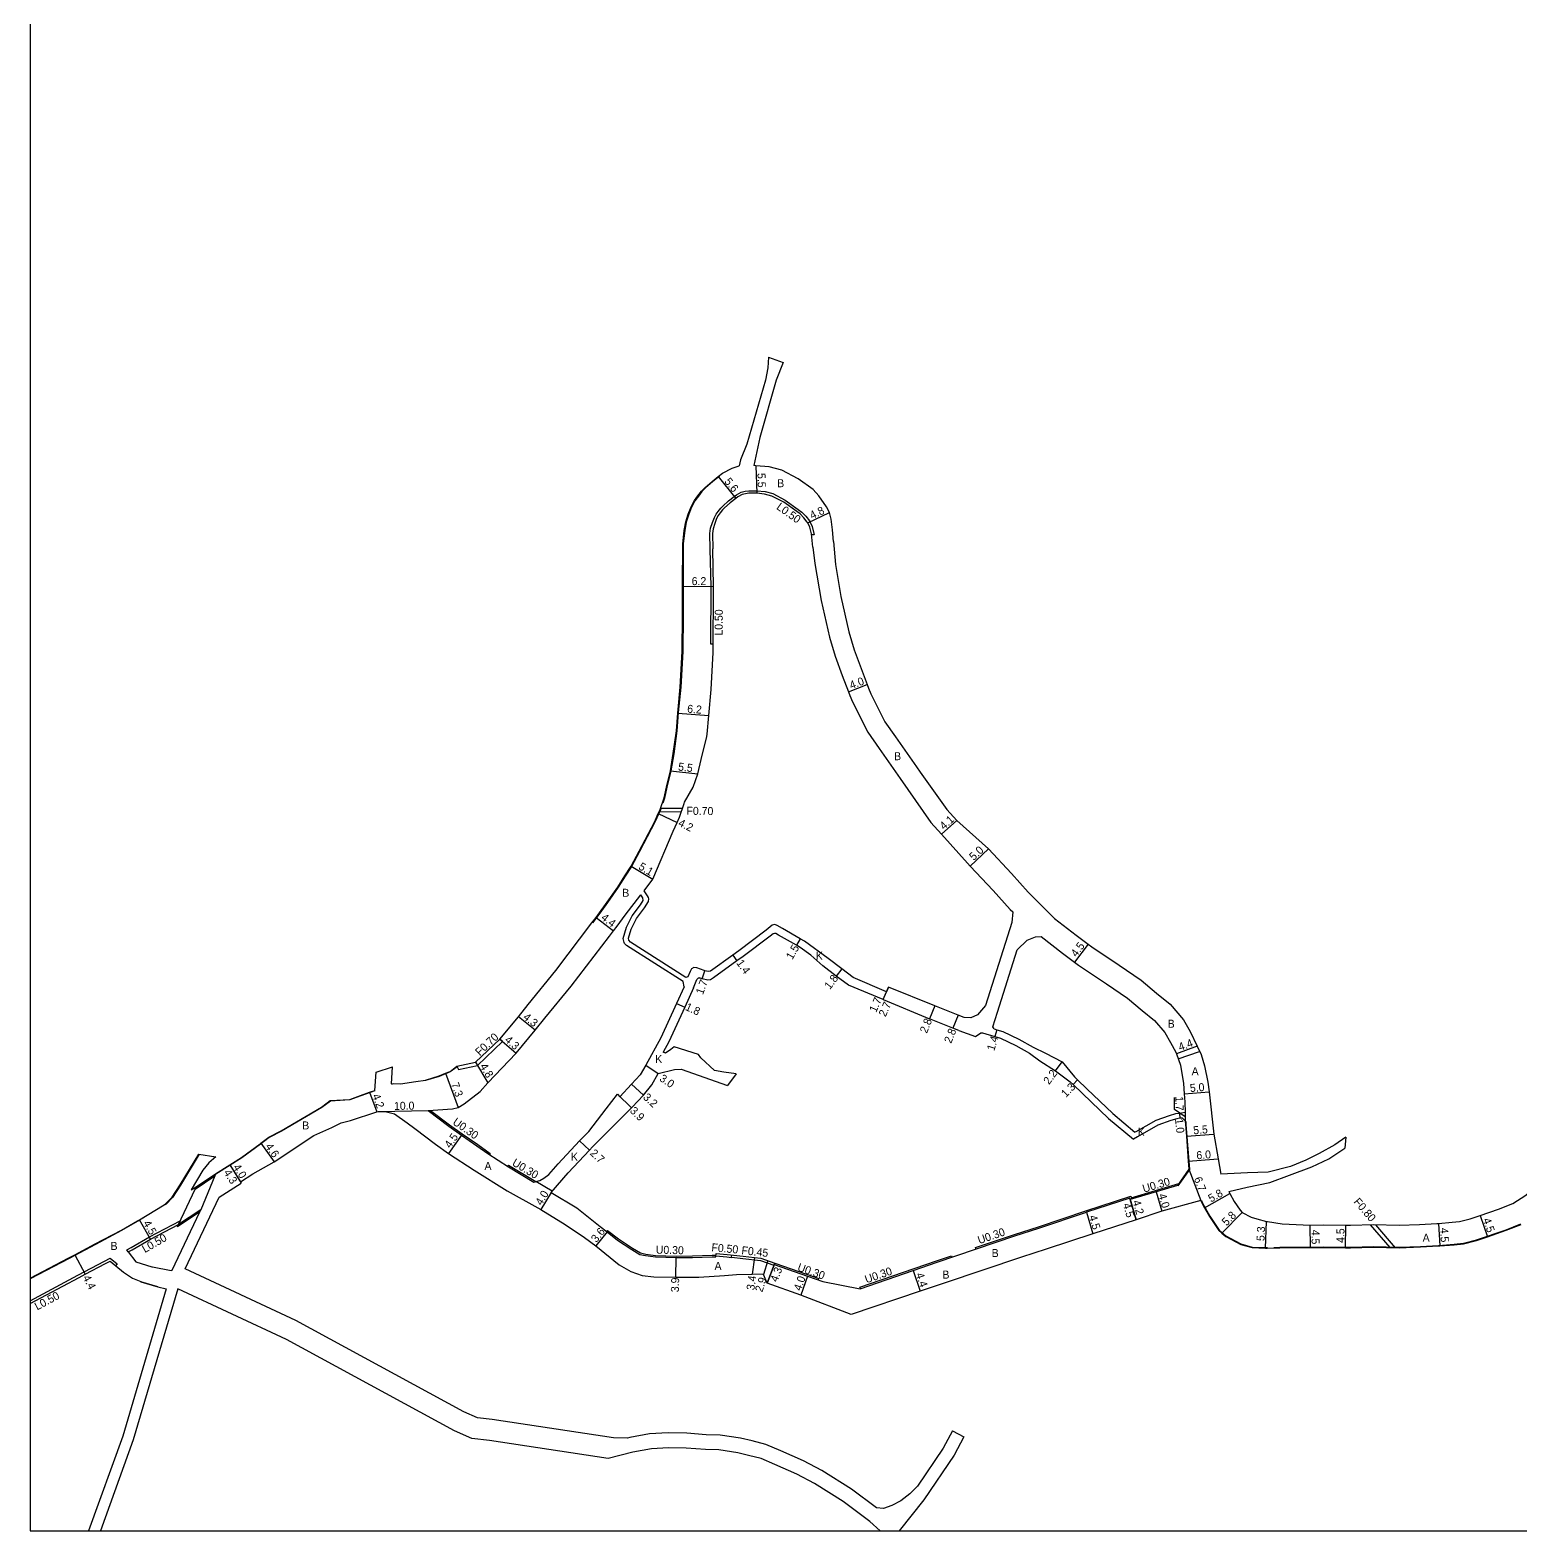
# Model space of a CAD drawing. Header units: metres. Extents: x -12000 to -9600, y -99000 to -96000.
# Drawn here: x -12000 to -11702.1, y -99000 to -98700 of the extents above; entities that cross this region are included whole.
import ezdxf

# ---------------------------------------------------------------- set-up
doc = ezdxf.new("R2010")
doc.units = ezdxf.units.M
doc.header["$LTSCALE"] = 2.5
for name, color, linetype in [('側溝・桝', 7, 'Continuous'), ('図郭', 7, 'Continuous'), ('幅員', 7, 'Continuous'), ('歩道・分離帯・安全施設', 7, 'Continuous'), ('舗装', 7, 'Continuous'), ('道路', 7, 'Continuous')]:
    doc.layers.add(name, color=color, linetype=linetype)
doc.styles.get("Standard").update_dxf_attribs({"font": ''})
doc.styles.get('Standard').set_extended_font_data('@MS PGothic')

msp = doc.modelspace()

# ---------------------------------------------------------------- linework, layer by layer
at = {"layer": '側溝・桝', "flags": 128}
for points in [[(-11863.46, -98822.72), (-11863.96, -98822.72), (-11863.91, -98811.21), (-11864.09, -98803.73), (-11864.13, -98800.6), (-11864.03, -98799.59), (-11863.66, -98798.46), (-11863.26, -98797.41), (-11862.92, -98796.77), (-11862.49, -98796.21), (-11861.99, -98795.57), (-11861.58, -98795.15), (-11860.4, -98794.12), (-11859.3, -98793.22), (-11858.86, -98792.87), (-11857.89, -98792.39), (-11857.11, -98792.19), (-11856.4, -98792.1), (-11854.77, -98792.1), (-11853.13, -98792.25), (-11851.58, -98792.67), (-11849.11, -98793.97), (-11846.48, -98795.85), (-11845.8, -98796.36), (-11845, -98797.2), (-11844.27, -98798.08), (-11843.73, -98799.21), (-11843.35, -98800.6), (-11843.32, -98800.87), (-11843.82, -98800.93)], [(-11874.01, -98855.5), (-11869.59, -98855.55)], [(-11874.29, -98856.2), (-11869.82, -98856.25)], [(-11914.71, -98907.13), (-11914.41, -98907.78), (-11910.62, -98906.94), (-11905.58, -98902.16), (-11905.57, -98902.15), (-11906.1, -98901.69)], [(-11919.98, -98915.95), (-11916.16, -98918.82), (-11913.62, -98920.61), (-11910.52, -98922.78), (-11908.05, -98924.52), (-11908.2, -98924.76)], [(-11904.58, -98927.11), (-11904.42, -98926.87), (-11898.94, -98930.15)], [(-11810.96, -98943.64), (-11811.06, -98943.35), (-11803.28, -98940.72), (-11798.52, -98939.22), (-11789.04, -98936), (-11780.05, -98933.1), (-11779.96, -98933.39), (-11775.09, -98931.95), (-11770.46, -98930.58)], [(-11980.39, -98944.22), (-11980.63, -98943.78), (-11979.81, -98943.35), (-11976.14, -98941.24), (-11969.98, -98938.03), (-11970.32, -98938.77)], [(-11884.78, -98940.15), (-11884.6, -98939.92), (-11882.42, -98941.63), (-11879.62, -98943.47), (-11878.04, -98944.43), (-11876.95, -98944.67), (-11875.02, -98944.93), (-11870.88, -98945.04), (-11867.65, -98945.03), (-11863.72, -98944.9), (-11862.93, -98944.88)], [(-11728.21, -98943.35), (-11732.12, -98938.78)], [(-11727.14, -98943.38), (-11731.07, -98938.78)], [(-12000, -98953.97), (-11990.43, -98948.88), (-11985.13, -98946.08), (-11983.96, -98945.46), (-11982.59, -98946.6), (-11982.91, -98946.98)], [(-11862.95, -98945.01), (-11860.77, -98945.21), (-11859.81, -98945.32), (-11859.75, -98944.82)], [(-11859.8, -98945.27), (-11857.54, -98945.53), (-11854.06, -98945.91), (-11851.36, -98946.86), (-11851.31, -98946.72)], [(-11834.08, -98951.56), (-11834.17, -98951.27), (-11818.84, -98946), (-11815.85, -98944.98), (-11815.75, -98945.27)], [(-11851.19, -98946.44), (-11843.32, -98949.21)], [(-11843.32, -98949.21), (-11842.36, -98949.55)], [(-11842.47, -98949.83), (-11842.36, -98949.55)]]:
    msp.add_lwpolyline(points, dxfattribs=at)
at = {"layer": '図郭'}
msp.add_lwpolyline([(-12000, -99000), (-11200, -99000), (-11200, -98400), (-12000, -98400)], close=True, dxfattribs=at)
at = {"layer": '幅員', "flags": 128}
for points in [[(-11862.51, -98789.26), (-11858.98, -98793.61)], [(-11844.61, -98798.53), (-11840.28, -98796.46)], [(-11869.61, -98811.19), (-11863.41, -98811.21)], [(-11836.45, -98832.26), (-11832.71, -98830.84)], [(-11870.57, -98836.54), (-11864.39, -98837.02)], [(-11874.46, -98856.57), (-11870.68, -98858.4)], [(-11817.88, -98860.74), (-11814.84, -98858)], [(-11812.13, -98867.1), (-11808.48, -98863.69)], [(-11886.88, -98877.35), (-11883.39, -98880.02)], [(-11846.11, -98881.64), (-11846.86, -98882.94)], [(-11788.58, -98882.72), (-11791.29, -98886.31)], [(-11859.6, -98884.94), (-11858.78, -98886.07)], [(-11837.8, -98887.65), (-11838.89, -98889.08)], [(-11870.82, -98894.57), (-11869.18, -98895.31)], [(-11899.07, -98899.9), (-11902.42, -98897.21)], [(-11819.22, -98895.03), (-11820.27, -98897.63)], [(-11814.54, -98896.91), (-11815.58, -98899.51)], [(-11906.1, -98901.69), (-11902.87, -98904.53)], [(-11766.8, -98903.12), (-11770.93, -98904.63)], [(-11910.96, -98906.3), (-11908.5, -98910.42)], [(-11876.97, -98906.88), (-11874.48, -98908.56)], [(-11795.1, -98908.03), (-11793.79, -98906.25)], [(-11916.96, -98908.52), (-11914.46, -98915.38)], [(-11791.58, -98910.76), (-11790.67, -98909.83)], [(-11932.18, -98912.31), (-11930.68, -98916.24)], [(-11882.62, -98912.71), (-11879.82, -98915.43)], [(-11879.79, -98910.7), (-11877.45, -98912.88)], [(-11769.36, -98912.63), (-11764.37, -98912.24)], [(-11770.33, -98916.53), (-11770.22, -98917.52)], [(-11913.79, -98920.86), (-11916.37, -98924.54)], [(-11768.95, -98921.09), (-11763.47, -98920.66)], [(-11953.85, -98922.48), (-11951.22, -98926.25)], [(-11888.22, -98923.89), (-11890.19, -98922.05)], [(-11960.09, -98926.83), (-11957.78, -98930.46)], [(-11768.56, -98926.1), (-11762.58, -98925.64)], [(-11895.87, -98932.34), (-11897.93, -98935.77)], [(-11780.25, -98933.47), (-11778.98, -98937.79)], [(-11765.3, -98935.39), (-11760.26, -98932.54)], [(-11788.93, -98936.28), (-11787.66, -98940.6)], [(-11761.88, -98940.45), (-11757.77, -98936.36)], [(-11710.27, -98936.93), (-11708.8, -98941.18)], [(-11753.13, -98943.45), (-11752.93, -98938.16)], [(-11744.17, -98943.35), (-11744.19, -98938.85)], [(-11737.13, -98943.38), (-11737.09, -98938.88)], [(-11718.57, -98938.51), (-11718.29, -98943)], [(-11884.68, -98940.23), (-11886.96, -98943.02)], [(-11991.05, -98944.8), (-11988.99, -98948.69)], [(-11870.98, -98949.24), (-11870.89, -98945.34)], [(-11823.56, -98947.94), (-11822.13, -98952.1)], [(-11844.63, -98949.07), (-11845.96, -98952.85)]]:
    msp.add_lwpolyline(points, dxfattribs=at)
at = {"layer": '幅員'}
for points in [[(-11854.94, -98787.11), (-11854.79, -98792.6)], [(-11872.05, -98848.07), (-11866.59, -98848.7)], [(-11879.9, -98867.13), (-11875.52, -98869.73)], [(-11865.71, -98889.64), (-11865.13, -98888.04)], [(-11829.56, -98893.8), (-11828.47, -98891.33)], [(-11829.56, -98893.8), (-11828.88, -98892.25)], [(-11806.81, -98899.82), (-11807.23, -98901.15)], [(-11930.43, -98916.16), (-11920.44, -98915.98)], [(-11769.17, -98917.2), (-11771.29, -98915.77), (-11771.34, -98913.37)], [(-11769.19, -98916.35), (-11769.15, -98918.05)], [(-11960.09, -98926.83), (-11957.94, -98930.21)], [(-11768.43, -98927.71), (-11766.05, -98933.97)], [(-11778.98, -98937.79), (-11780.16, -98933.76)], [(-11775, -98932.24), (-11773.87, -98936.07)], [(-11975.9, -98941.68), (-11978.14, -98937.78)], [(-11855.24, -98945.33), (-11855.71, -98948.7)], [(-11852.56, -98945.96), (-11853.47, -98948.72)], [(-11851.19, -98946.44), (-11852.73, -98950.46)]]:
    msp.add_lwpolyline(points, dxfattribs=at)
at = {"layer": '歩道・分離帯・安全施設', "flags": 128}
for points in [[(-11862.2, -98789.14), (-11863.63, -98790.3), (-11865, -98791.51), (-11865.75, -98792.26), (-11866.45, -98793.15), (-11867.15, -98794.07), (-11867.82, -98795.35), (-11868.37, -98796.79), (-11868.88, -98798.35), (-11869.19, -98800.06), (-11869.49, -98802.67), (-11869.52, -98817.01), (-11869.57, -98824.22), (-11869.97, -98831.36), (-11870.46, -98836.4), (-11870.75, -98840.1), (-11871.36, -98844.64), (-11871.95, -98848.09), (-11872.73, -98851.35), (-11873.22, -98853.51), (-11873.57, -98854.53)], [(-11873.9, -98855.5), (-11874.02, -98855.83), (-11875.16, -98858.34), (-11878.19, -98864.16), (-11879.82, -98867.18), (-11881.07, -98869.11), (-11882.46, -98871.35), (-11884.58, -98874.41), (-11886.12, -98876.52), (-11887.61, -98878.47)], [(-11914.67, -98907.22), (-11916.02, -98908.25), (-11918.22, -98909.13), (-11920.97, -98909.98), (-11922.93, -98910.24), (-11925.94, -98910.71), (-11927.45, -98910.64), (-11927.76, -98910.76)], [(-11931.1, -98912.04), (-11933.92, -98913.02), (-11936.1, -98913.83), (-11939.98, -98914.06), (-11941.67, -98915.35), (-11949.78, -98920.08), (-11952.2, -98921.35), (-11953.98, -98922.71), (-11957.68, -98925.42), (-11962.86, -98928.71)], [(-11769.05, -98918.14), (-11769.03, -98918.73), (-11768.33, -98927.74)], [(-11768.33, -98927.74), (-11770.66, -98931.04)], [(-11765.95, -98933.93), (-11765.78, -98934.35), (-11764.23, -98937.09), (-11762.39, -98939.89), (-11761.03, -98941.04), (-11758.03, -98942.62), (-11755.78, -98943.25), (-11752.78, -98943.36), (-11752.7, -98943.36)], [(-11751.44, -98943.32), (-11750.28, -98943.29), (-11741.58, -98943.24), (-11736.12, -98943.29), (-11731.58, -98943.17), (-11726.42, -98943.29), (-11722.14, -98943.14), (-11718.57, -98942.92), (-11715.46, -98942.68), (-11713.59, -98942.49), (-11710.99, -98941.84), (-11705.07, -98939.79), (-11702.1, -98938.63)]]:
    msp.add_lwpolyline(points, dxfattribs=at)
at = {"layer": '歩道・分離帯・安全施設'}
msp.add_lwpolyline([(-11966.21, -98924.71), (-11969.92, -98930.85), (-11971.53, -98933.32), (-11972.83, -98934.65), (-11973.17, -98934.9), (-11978.45, -98938.06), (-11981.7, -98939.94), (-11986.91, -98942.73), (-11992.2, -98945.52), (-12000, -98949.61)], dxfattribs=at)
at = {"layer": '舗装'}
for points in [[(-11770.56, -98905.66), (-11766.3, -98904.18)], [(-11769.19, -98916.35), (-11769.15, -98918.05)], [(-11895.69, -98932.1), (-11898.94, -98930.15)], [(-11852.73, -98950.46), (-11851.19, -98946.44)]]:
    msp.add_lwpolyline(points, dxfattribs=at)
at = {"layer": '道路', "flags": 128}
for points in [[(-11852.44, -98765.38), (-11852.55, -98767.55), (-11853.06, -98769.99), (-11856.76, -98782.77), (-11858.04, -98785.92), (-11858.32, -98787.13)], [(-11849.51, -98766.48), (-11850.9, -98769.99), (-11854.19, -98781.47), (-11855.38, -98787.07)], [(-11927.78, -98910.66), (-11927.47, -98910.53), (-11925.94, -98910.61), (-11922.94, -98910.15), (-11920.99, -98909.88), (-11918.26, -98909.04), (-11916.96, -98908.52), (-11916.07, -98908.16), (-11914.71, -98907.13), (-11910.96, -98906.3), (-11906.1, -98901.69), (-11902.42, -98897.21), (-11900.46, -98894.77), (-11894.91, -98887.95), (-11887.72, -98878.45), (-11886.88, -98877.35), (-11886.21, -98876.46), (-11884.66, -98874.35), (-11882.55, -98871.29), (-11881.15, -98869.06), (-11879.9, -98867.13), (-11878.27, -98864.12), (-11875.25, -98858.3), (-11874.46, -98856.57), (-11874.11, -98855.8), (-11873.32, -98853.48), (-11872.82, -98851.32), (-11872.05, -98848.07), (-11871.46, -98844.63), (-11870.85, -98840.08), (-11870.57, -98836.54), (-11870.07, -98831.35), (-11869.67, -98824.22), (-11869.62, -98817.01), (-11869.61, -98811.19), (-11869.59, -98802.67), (-11869.29, -98800.05), (-11868.98, -98798.32), (-11868.47, -98796.75), (-11867.91, -98795.31), (-11867.24, -98794.02), (-11866.53, -98793.09), (-11865.83, -98792.19), (-11865.07, -98791.43), (-11863.69, -98790.22), (-11862.51, -98789.26), (-11861.63, -98788.55), (-11859.72, -98787.6), (-11858.32, -98787.13)], [(-11839.45, -98802.26), (-11839.66, -98799.91), (-11839.94, -98797.77), (-11840.28, -98796.46), (-11840.84, -98795.31), (-11842.35, -98793.09), (-11843.54, -98791.81), (-11846.48, -98789.7), (-11849.75, -98787.98), (-11852.3, -98787.3), (-11854.94, -98787.11), (-11855.38, -98787.07)], [(-11843.55, -98803.33), (-11843.84, -98800.69), (-11844.2, -98799.38), (-11844.61, -98798.53), (-11844.7, -98798.35), (-11845.37, -98797.53), (-11846.13, -98796.73), (-11846.77, -98796.25), (-11849.37, -98794.4), (-11851.77, -98793.14), (-11853.22, -98792.75), (-11854.79, -98792.6), (-11856.37, -98792.6), (-11857.02, -98792.68), (-11857.71, -98792.86), (-11858.59, -98793.29), (-11858.98, -98793.61), (-11860.08, -98794.5), (-11861.23, -98795.52), (-11861.62, -98795.9), (-11862.09, -98796.51), (-11862.5, -98797.04), (-11862.8, -98797.62), (-11863.19, -98798.62), (-11863.53, -98799.7), (-11863.63, -98800.62), (-11863.59, -98803.72)], [(-11864.74, -98841.18), (-11864.68, -98840.75), (-11864.39, -98837.02), (-11863.89, -98831.83), (-11863.47, -98824.41), (-11863.41, -98811.21), (-11863.59, -98803.72)], [(-11843.55, -98803.33), (-11843.2, -98806.64), (-11841.94, -98814.03), (-11840.23, -98821.34), (-11839.09, -98825.13), (-11837.69, -98829), (-11836.45, -98832.26), (-11836.16, -98833.02), (-11835.64, -98834.31), (-11832.61, -98840.35), (-11830.32, -98843.59), (-11826.12, -98849.57), (-11820.02, -98858.37), (-11817.88, -98860.74), (-11812.68, -98866.52), (-11812.13, -98867.1), (-11807.57, -98871.98), (-11804.16, -98875.76), (-11803.65, -98876.27)], [(-11839.45, -98802.26), (-11839.03, -98806.86), (-11838.02, -98813.24), (-11836.36, -98820.31), (-11835.29, -98823.87), (-11833.94, -98827.61), (-11832.71, -98830.84), (-11832.43, -98831.56), (-11831.99, -98832.67), (-11829.17, -98838.29), (-11827.05, -98841.28), (-11822.84, -98847.28), (-11822.11, -98848.33)], [(-11822.11, -98848.33), (-11816.8, -98855.82), (-11814.84, -98858), (-11808.48, -98863.69), (-11803.89, -98868.6), (-11800.54, -98872.31), (-11795.27, -98877.55), (-11790.94, -98880.94), (-11788.58, -98882.72), (-11787.86, -98883.26), (-11782.36, -98886.91), (-11777.99, -98889.92), (-11774.91, -98892.48), (-11772.16, -98894.72), (-11769.53, -98897.81), (-11768.21, -98900.17), (-11766.8, -98903.12), (-11766.01, -98904.79), (-11765.29, -98907.02), (-11764.68, -98910.29), (-11764.37, -98912.24)], [(-11803.65, -98876.27), (-11803.79, -98878.37), (-11809.08, -98894.99), (-11810.66, -98896.85), (-11812.04, -98897.45), (-11813.34, -98897.39)], [(-11813.34, -98897.39), (-11814.54, -98896.91), (-11819.22, -98895.03), (-11828.47, -98891.33), (-11828.88, -98892.25), (-11835.53, -98889.38), (-11837.8, -98887.65), (-11840.54, -98885.57), (-11845.28, -98882.12), (-11846.11, -98881.64), (-11849.65, -98879.61), (-11850.7, -98878.96), (-11851.17, -98878.81), (-11851.73, -98878.91), (-11852.92, -98879.89), (-11858.34, -98884.03), (-11859.6, -98884.94), (-11864, -98888.1), (-11864.49, -98888.2), (-11865.13, -98888.04), (-11865.28, -98887.99), (-11866.79, -98887.44), (-11867.33, -98887.4), (-11867.84, -98887.62), (-11868.07, -98888.16), (-11868.58, -98889.26)], [(-11807.35, -98899.65), (-11807.59, -98899.21), (-11806.69, -98896.31), (-11802.73, -98883.86), (-11800.73, -98881.9), (-11799.07, -98881.25), (-11797.94, -98881.17)], [(-11797.94, -98881.17), (-11793.69, -98884.51), (-11791.29, -98886.31), (-11790.47, -98886.94), (-11784.88, -98890.64), (-11780.71, -98893.51), (-11777.77, -98895.95), (-11775.33, -98897.94), (-11773.24, -98900.39), (-11772.13, -98902.37), (-11771.05, -98904.3), (-11770.93, -98904.63), (-11770.11, -98906.89), (-11769.52, -98910.53), (-11769.36, -98912.63), (-11769.24, -98914.21), (-11769.19, -98916.35)], [(-11829.56, -98893.8), (-11836.44, -98890.94), (-11838.89, -98889.08), (-11841.61, -98887.01), (-11843.96, -98884.93)], [(-11869.31, -98891.24), (-11870.82, -98894.57), (-11873.94, -98901.44), (-11876.97, -98906.88), (-11878.07, -98908.86), (-11879.79, -98910.7), (-11882.12, -98913.2)], [(-11867.43, -98891.45), (-11869.18, -98895.31), (-11872.33, -98902.25), (-11873.47, -98904.3)], [(-11867.43, -98891.45), (-11866.76, -98889.78), (-11866.58, -98889.57), (-11866.41, -98889.47), (-11866.2, -98889.46)], [(-11829.56, -98893.8), (-11820.27, -98897.63)], [(-11814.38, -98899.99), (-11815.58, -98899.51), (-11820.27, -98897.63)], [(-11814.38, -98899.99), (-11811.08, -98901.14), (-11810, -98900.46), (-11809.68, -98900.41), (-11807.23, -98901.15), (-11806.11, -98901.51), (-11803.05, -98902.95), (-11800.32, -98904.49), (-11798.23, -98906.04), (-11795.1, -98908.03), (-11792.14, -98910.22), (-11791.58, -98910.76), (-11789.73, -98912.58), (-11784.52, -98917.55), (-11779.52, -98921.71)], [(-11807.35, -98899.65), (-11806.81, -98899.82), (-11805.6, -98900.2), (-11802.41, -98901.7), (-11799.55, -98903.31), (-11797.09, -98904.51), (-11793.79, -98906.25), (-11791.29, -98909.23)], [(-11858.91, -98908.64), (-11861.38, -98908.32), (-11863.22, -98907.98), (-11865.94, -98905.43), (-11866.42, -98904.77), (-11871.3, -98903.21), (-11871.98, -98903.76), (-11873.04, -98904.52), (-11873.47, -98904.3)], [(-11931.08, -98911.93), (-11930.82, -98908.32)], [(-11931.08, -98911.93), (-11930.82, -98908.32)], [(-11927.78, -98910.66), (-11927.54, -98907.23)], [(-11927.78, -98910.66), (-11927.54, -98907.23)], [(-11877.45, -98912.88), (-11875.75, -98910.85), (-11874.48, -98908.56)], [(-11874.48, -98908.56), (-11871.24, -98907.77), (-11869.88, -98907.69), (-11860.64, -98910.99)], [(-11791.29, -98909.23), (-11790.67, -98909.83), (-11788.82, -98911.64), (-11783.66, -98916.58), (-11779.22, -98920.26)], [(-11967.79, -98931.84), (-11966.83, -98931.23), (-11967.03, -98931.66), (-11963.09, -98929.04), (-11962.92, -98928.63), (-11960.09, -98926.83), (-11957.74, -98925.34), (-11954.04, -98922.63), (-11953.85, -98922.48), (-11952.26, -98921.26), (-11949.83, -98920), (-11941.73, -98915.26), (-11940.02, -98913.96), (-11936.12, -98913.73), (-11933.96, -98912.93), (-11932.18, -98912.31), (-11931.08, -98911.93)], [(-11895.89, -98932.33), (-11892.45, -98928.42), (-11888.22, -98923.89), (-11887.58, -98923.22), (-11884.2, -98919.79), (-11881.25, -98916.89), (-11879.69, -98915.29), (-11877.45, -98912.88)], [(-11888.35, -98920.15), (-11884.89, -98915.65), (-11882.62, -98912.71), (-11882.12, -98913.2)], [(-11764.37, -98912.24), (-11763.47, -98920.66)], [(-11920.44, -98915.98), (-11915.59, -98915.65), (-11914.46, -98915.38)], [(-11920.44, -98915.98), (-11916.34, -98919.07), (-11913.79, -98920.86), (-11910.7, -98923.03), (-11908.51, -98924.56), (-11904.37, -98927.25), (-11899.32, -98930.27)], [(-11951.22, -98926.25), (-11943.26, -98920.95), (-11939.67, -98919.33), (-11937.82, -98918.43), (-11935.98, -98917.96), (-11930.68, -98916.24), (-11930.43, -98916.16)], [(-11930.43, -98916.16), (-11928.8, -98916.23), (-11927.14, -98916.6), (-11924.65, -98918.44), (-11923.14, -98919.58)], [(-11769.72, -98917.48), (-11769.88, -98917.48), (-11770.22, -98917.52), (-11770.88, -98917.6), (-11772.07, -98917.97), (-11774.63, -98918.87), (-11778.68, -98921.2), (-11779.52, -98921.71)], [(-11769.19, -98916.35), (-11769.93, -98916.48), (-11770.33, -98916.53), (-11771.09, -98916.61), (-11772.39, -98917.02), (-11775.05, -98917.96), (-11779.04, -98920.24), (-11779.22, -98920.26)], [(-11769.72, -98917.48), (-11769.15, -98918.05)], [(-11769.15, -98918.05), (-11769.13, -98918.73), (-11768.95, -98921.09), (-11768.56, -98926.1), (-11768.43, -98927.71)], [(-11923.14, -98919.58), (-11918.99, -98922.71), (-11916.37, -98924.54)], [(-11896.31, -98928.76), (-11894.46, -98926.61), (-11890.19, -98922.05), (-11889.53, -98921.34), (-11888.35, -98920.15)], [(-11763.47, -98920.66), (-11762.58, -98925.64), (-11762.06, -98928.69)], [(-11737.07, -98921.29), (-11739.26, -98922.8), (-11742.38, -98924.53), (-11745.04, -98925.86), (-11748.15, -98927.14), (-11752.63, -98928.27), (-11756.74, -98928.43), (-11762.06, -98928.69)], [(-11972.89, -98934.57), (-11971.6, -98933.25), (-11970, -98930.8), (-11966.3, -98924.66)], [(-11916.37, -98924.54), (-11911.23, -98927.91), (-11904.69, -98932), (-11898.52, -98935.42), (-11897.93, -98935.77), (-11893.05, -98938.72), (-11889.18, -98941.32), (-11886.96, -98943.02), (-11882.26, -98946.82), (-11879.94, -98948.12), (-11877.7, -98948.91), (-11875.33, -98949.23), (-11870.98, -98949.24), (-11869.93, -98949.24)], [(-11760.49, -98932.12), (-11756.81, -98931.31), (-11752.24, -98930.33), (-11748.34, -98928.87), (-11743.86, -98927.19), (-11740.47, -98925.62), (-11737.27, -98923.5)], [(-11962.85, -98925.21), (-11964.3, -98926.41), (-11965.45, -98927.89), (-11967.79, -98931.84)], [(-11962.2, -98933.27), (-11957.78, -98930.46), (-11957.94, -98930.21), (-11955.48, -98928.64), (-11951.22, -98926.25)], [(-11768.43, -98927.71), (-11770.74, -98930.98)], [(-11899.32, -98930.27), (-11898.16, -98929.92), (-11897.34, -98929.47), (-11896.31, -98928.76)], [(-11770.74, -98930.98), (-11775, -98932.24), (-11780.16, -98933.76), (-11780.25, -98933.47), (-11788.93, -98936.28)], [(-11703.69, -98934.53), (-11701.14, -98932.91), (-11698.41, -98930.49)], [(-11815.68, -98979.97), (-11817.57, -98983.48), (-11822.69, -98991.02), (-11824.23, -98992.59), (-11826, -98993.98), (-11827.77, -98994.89), (-11829.43, -98995.49), (-11830.86, -98995.37), (-11835.85, -98991.64), (-11841.76, -98987.9), (-11845.46, -98985.95), (-11849.99, -98983.99), (-11852.94, -98982.71), (-11855.72, -98981.99), (-11858.01, -98981.44), (-11862.12, -98980.83), (-11864.88, -98980.76), (-11868.76, -98980.45), (-11872.47, -98980.38), (-11876.19, -98980.6), (-11880.17, -98981.31), (-11880.64, -98981.43), (-11883.44, -98981.41), (-11907.66, -98977.72), (-11910.62, -98977.4), (-11913.34, -98976.19), (-11946.88, -98957.96), (-11969.03, -98947.6), (-11962.2, -98933.27)], [(-11895.89, -98932.33), (-11890.76, -98935.42), (-11886.1, -98939.11), (-11884.68, -98940.23), (-11882.59, -98941.87), (-11879.78, -98943.73), (-11878.16, -98944.71), (-11877, -98944.97), (-11875.05, -98945.23), (-11870.89, -98945.34), (-11867.65, -98945.33), (-11863.71, -98945.2), (-11862.97, -98945.18), (-11862.89, -98944.52), (-11860.72, -98944.71), (-11857.49, -98945.08), (-11855.24, -98945.33), (-11853.96, -98945.47), (-11851.19, -98946.44)], [(-11766.05, -98933.97), (-11773.87, -98936.07), (-11778.98, -98937.79), (-11787.66, -98940.6)], [(-11766.05, -98933.97), (-11765.87, -98934.39), (-11765.3, -98935.39), (-11764.32, -98937.14), (-11762.47, -98939.96), (-11761.88, -98940.45), (-11761.09, -98941.13), (-11758.07, -98942.71), (-11755.8, -98943.35), (-11753.13, -98943.45), (-11752.78, -98943.46), (-11750.27, -98943.39), (-11744.17, -98943.35), (-11741.58, -98943.34), (-11737.13, -98943.38), (-11736.12, -98943.39), (-11731.58, -98943.27), (-11726.42, -98943.39), (-11722.14, -98943.24), (-11718.56, -98943.02), (-11718.29, -98943), (-11715.46, -98942.78), (-11713.57, -98942.59), (-11710.96, -98941.93), (-11708.8, -98941.18), (-11705.04, -98939.88), (-11702.07, -98938.73)], [(-11760.49, -98932.12), (-11760.26, -98932.54), (-11759.36, -98934.12), (-11758.22, -98935.86), (-11757.77, -98936.36), (-11756.02, -98937.27), (-11754.89, -98937.58), (-11752.93, -98938.16)], [(-11992.25, -98945.43), (-11991.05, -98944.8), (-11986.96, -98942.64), (-11981.75, -98939.85), (-11978.5, -98937.98), (-11978.14, -98937.78), (-11973.22, -98934.82), (-11972.89, -98934.57)], [(-11980.39, -98944.22), (-11979.57, -98943.78), (-11975.9, -98941.68), (-11970.32, -98938.77), (-11965.88, -98935.82), (-11966.05, -98936.23)], [(-11980.39, -98944.22), (-11978.88, -98946.18), (-11975.64, -98947.2), (-11975.53, -98947.22), (-11971.81, -98947.92), (-11971.59, -98947.85), (-11966.05, -98936.23)], [(-11851.31, -98946.72), (-11844.63, -98949.07), (-11841.56, -98950.15), (-11834.15, -98951.58), (-11823.56, -98947.94), (-11818.75, -98946.28), (-11803.19, -98941), (-11798.43, -98939.5), (-11788.93, -98936.28)], [(-11744.19, -98938.85), (-11741.57, -98938.84), (-11737.09, -98938.88), (-11736.15, -98938.89), (-11731.58, -98938.77), (-11726.45, -98938.89), (-11722.36, -98938.74), (-11718.87, -98938.53), (-11718.57, -98938.51), (-11715.86, -98938.3), (-11714.35, -98938.14), (-11712.25, -98937.62), (-11710.27, -98936.93), (-11706.59, -98935.65), (-11703.69, -98934.53)], [(-11752.93, -98938.16), (-11752.76, -98938.16), (-11749.78, -98938.6), (-11744.19, -98938.85)], [(-12000, -98949.5), (-11992.25, -98945.43)], [(-12000, -98954.53), (-11990.19, -98949.32), (-11988.99, -98948.69), (-11984.89, -98946.53), (-11984.02, -98946.06)], [(-11984.02, -98946.06), (-11981.34, -98948.29), (-11979.51, -98949.48), (-11977.89, -98950.16), (-11977.87, -98950.17), (-11974.43, -98951.17), (-11972.78, -98951.61), (-11981.45, -98981.08), (-11988.29, -99000)], [(-11869.93, -98949.24), (-11866.35, -98949.28), (-11861.21, -98948.96), (-11858.83, -98948.77), (-11855.71, -98948.7)], [(-11851.31, -98946.72), (-11851.19, -98946.44)], [(-11830.15, -99000), (-11832.19, -98998.1), (-11837.55, -98994.1), (-11843.26, -98990.49), (-11846.76, -98988.64), (-11851.17, -98986.73), (-11853.92, -98985.54), (-11856.45, -98984.89), (-11858.59, -98984.37), (-11862.38, -98983.81), (-11865.03, -98983.74), (-11868.91, -98983.43), (-11872.41, -98983.37), (-11875.84, -98983.57), (-11879.54, -98984.23), (-11884.51, -98985.51), (-11908.2, -98981.9), (-11911.73, -98981.51), (-11915.2, -98979.97), (-11948.77, -98961.72), (-11970.48, -98951.57), (-11979.36, -98981.77), (-11985.95, -99000)]]:
    msp.add_lwpolyline(points, dxfattribs=at)
at = {"layer": '道路'}
for points in [[(-11852.44, -98765.38), (-11849.51, -98766.48)], [(-11865.9, -98845.79), (-11864.74, -98841.18)], [(-11867.5, -98851.3), (-11866.59, -98848.7), (-11865.9, -98845.79)], [(-11871.47, -98860.14), (-11870.68, -98858.4), (-11870.2, -98857.35), (-11869.27, -98854.63), (-11869.2, -98854.33), (-11867.5, -98851.3)], [(-11875.52, -98869.73), (-11871.47, -98860.14)], [(-11877.29, -98872.02), (-11875.52, -98869.73)], [(-11869.31, -98891.24), (-11869.52, -98890.2), (-11880.83, -98882.97), (-11881.21, -98882.61), (-11881.31, -98882.38), (-11881.45, -98881.57), (-11880.84, -98879.33), (-11879.68, -98877.02), (-11878.01, -98874.88), (-11877.46, -98873.98), (-11877.57, -98873.43)], [(-11881.07, -98876.9), (-11877.94, -98872.86)], [(-11868.58, -98889.26), (-11868.98, -98889.36), (-11880.03, -98882.29), (-11880.34, -98881.9), (-11880.39, -98881.49), (-11879.9, -98879.69), (-11878.83, -98877.56), (-11877.19, -98875.45), (-11876.41, -98874.16), (-11876.35, -98873.64), (-11876.45, -98873.38), (-11876.63, -98873.05)], [(-11877.57, -98873.43), (-11877.94, -98872.86)], [(-11876.63, -98873.05), (-11877.29, -98872.02)], [(-11914.46, -98915.38), (-11913.25, -98914.65), (-11910.06, -98912.14), (-11908.5, -98910.42), (-11902.87, -98904.53), (-11899.07, -98899.9), (-11897.11, -98897.47), (-11891.86, -98891.08), (-11884.22, -98881.11), (-11883.39, -98880.02), (-11882.68, -98879.1), (-11881.07, -98876.9)], [(-11843.96, -98884.93), (-11846.09, -98883.38), (-11846.86, -98882.94), (-11850.42, -98880.9), (-11850.96, -98880.56), (-11851.21, -98880.55), (-11851.5, -98880.64), (-11852.12, -98881.09), (-11857.51, -98885.15), (-11858.78, -98886.07), (-11863.43, -98889.42), (-11864.06, -98889.86), (-11864.55, -98889.94), (-11865.71, -98889.64), (-11865.79, -98889.61), (-11866.2, -98889.46)], [(-11930.82, -98908.32), (-11927.54, -98907.23)], [(-11858.91, -98908.64), (-11860.64, -98910.99)], [(-11737.07, -98921.29), (-11737.27, -98923.5)], [(-11966.3, -98924.66), (-11962.85, -98925.21)], [(-11787.66, -98940.6), (-11796.94, -98943.64), (-11801.9, -98945.24), (-11817.35, -98950.45), (-11822.13, -98952.1), (-11835.93, -98956.76)], [(-11975.53, -98947.22), (-11971.81, -98947.92)], [(-11852.73, -98950.46), (-11853.47, -98948.72), (-11855.71, -98948.7)], [(-11974.43, -98951.17), (-11977.87, -98950.17)], [(-11835.93, -98956.76), (-11845.96, -98952.85), (-11852.73, -98950.46)], [(-11813.38, -98981.21), (-11815.33, -98984.83), (-11821.42, -98993.8), (-11826.31, -99000)], [(-11815.68, -98979.97), (-11813.38, -98981.21)]]:
    msp.add_lwpolyline(points, dxfattribs=at)
at = {"layer": '道路', "flags": 128}
for points in [[(-11970.32, -98938.77), (-11967.03, -98931.66), (-11963.09, -98929.04), (-11965.88, -98935.82)], [(-11966.83, -98931.23), (-11962.92, -98928.63), (-11963.09, -98929.04), (-11967.03, -98931.66)], [(-11970.32, -98938.77), (-11965.88, -98935.82), (-11966.05, -98936.23), (-11970.53, -98939.2)]]:
    msp.add_lwpolyline(points, close=True, dxfattribs=at)

# ---------------------------------------------------------------- texts
at = {"layer": '側溝・桝'}
for s, rotation, p in [('L0.50', 324.4697, (-11850.99, -98795.64)), ('L0.50', 89.7552, (-11861.6, -98821.04)), ('F0.70', 359.3058, (-11868.83, -98856.85)), ('F0.70', 43.2953, (-11910.13, -98905.14)), ('U0.30', 324.927, (-11915.69, -98918.6)), ('U0.30', 329.0746, (-11903.81, -98926.83)), ('U0.30', 16.4386, (-11777.43, -98932.4)), ('F0.80', 310.5792, (-11735.63, -98934.28)), ('U0.30', 18.7459, (-11810.32, -98942.67)), ('L0.50', 29.8774, (-11977.05, -98944.47)), ('U0.30', 358.4862, (-11874.97, -98944.56)), ('F0.50', 354.8881, (-11863.89, -98944.08)), ('F0.45', 353.7156, (-11857.9, -98944.66)), ('U0.30', 340.5965, (-11846.79, -98947.93)), ('U0.30', 18.991, (-11832.87, -98950.52)), ('L0.50', 27.9888, (-11998.57, -98955.93))]:
    msp.add_text(s, height=1.6, rotation=rotation, dxfattribs=at).set_placement(p)
at = {"layer": '幅員'}
for s, rotation, p in [('5.6', 309.0501, (-11861.36, -98790.29)), ('5.5', 271.503, (-11854.65, -98788.57)), ('4.8', 25.5108, (-11843.73, -98797.83)), ('6.2', 359.8881, (-11867.79, -98810.95)), ('4.0', 20.8093, (-11835.9, -98831.79)), ('6.2', 355.497, (-11868.73, -98836.43)), ('5.5', 353.3585, (-11870.56, -98847.99)), ('4.2', 334.0582, (-11870.61, -98859.01)), ('4.1', 42.0266, (-11817.38, -98859.95)), ('5.0', 43.0669, (-11811.43, -98866.1)), ('5.1', 329.3212, (-11878.55, -98867.64)), ('4.4', 322.6351, (-11886.03, -98877.68)), ('1.5', 60.1255, (-11847.68, -98885.93)), ('4.5', 52.9483, (-11790.92, -98885.4)), ('1.4', 305.7507, (-11858.94, -98886.49)), ('1.8', 52.7768, (-11840.16, -98891.89)), ('1.7', 70.0991, (-11865.54, -98892.91)), ('1.8', 335.5605, (-11869.21, -98895.81)), ('1.7', 66.1098, (-11830.94, -98896.48)), ('2.7', 66.1098, (-11829.05, -98897.35)), ('4.3', 321.1324, (-11901.6, -98897.55)), ('2.8', 68.1421, (-11820.8, -98900.64)), ('2.8', 68.1421, (-11815.95, -98902.66)), ('4.3', 318.6736, (-11905.29, -98902.06)), ('1.4', 72.5083, (-11807.34, -98904.14)), ('4.4', 20.1024, (-11770.2, -98904.09)), ('4.8', 300.7919, (-11910.18, -98907.11)), ('3.0', 325.8232, (-11874.36, -98909.91)), ('2.2', 53.6747, (-11796.37, -98910.89)), ('4.2', 290.8576, (-11931.66, -98912.97)), ('7.3', 289.9904, (-11915.91, -98910.67)), ('3.2', 317.0108, (-11877.64, -98913.49)), ('1.3', 45.6008, (-11793.02, -98913.47)), ('5.0', 4.382, (-11768.18, -98912.28)), ('10.0', 1.0003, (-11927.26, -98915.85)), ('3.9', 315.762, (-11880.25, -98916.17)), ('1.7', 271.3054, (-11771.15, -98913.12)), ('1.0', 276.4329, (-11771.22, -98917.67)), ('5.5', 4.4678, (-11767.51, -98920.72)), ('4.5', 54.927, (-11916.03, -98923.62)), ('4.6', 304.9061, (-11953.07, -98923.16)), ('2.7', 316.8997, (-11888.23, -98924.67)), ('6.0', 4.4126, (-11766.88, -98925.72)), ('4.0', 302.4515, (-11959.51, -98927.27)), ('4.3', 302.4515, (-11961.37, -98928.36)), ('6.7', 290.8558, (-11767.46, -98929.57)), ('4.0', 58.891, (-11897.79, -98935.06)), ('4.0', 286.4386, (-11774.57, -98932.82)), ('5.8', 29.4814, (-11764.02, -98934.38)), ('4.5', 286.4386, (-11781.66, -98934.71)), ('4.2', 286.4386, (-11779.72, -98934.13)), ('5.8', 44.8561, (-11760.92, -98939.13)), ('4.5', 299.8774, (-11977.45, -98938.47)), ('3.6', 50.8494, (-11886.82, -98942.46)), ('4.5', 286.4386, (-11788.43, -98937.12)), ('5.3', 87.8325, (-11753.33, -98942.07)), ('4.5', 270.3425, (-11743.94, -98939.8)), ('4.5', 89.4858, (-11737.37, -98942.43)), ('4.5', 273.5364, (-11718.26, -98939.44)), ('4.5', 289.1284, (-11709.72, -98937.75)), ('4.3', 69.1131, (-11850.68, -98950.36)), ('4.4', 288.991, (-11823.04, -98948.69)), ('4.4', 297.825, (-11989.51, -98949.35)), ('3.9', 88.6004, (-11870.35, -98952.28)), ('3.4', 82.1019, (-11855.28, -98951.95)), ('2.9', 71.7362, (-11853.69, -98952.38)), ('4.0', 70.5965, (-11845.97, -98952.12))]:
    msp.add_text(s, height=1.6, rotation=rotation, dxfattribs=at).set_placement(p)
at = {"layer": '舗装'}
for s, p in [('B', (-11850.7, -98791.38)), ('B', (-11827.34, -98845.94)), ('B', (-11881.66, -98873.25)), ('K', (-11842.99, -98885.83)), ('B', (-11772.68, -98899.41)), ('K', (-11875.07, -98906.46)), ('A', (-11767.89, -98908.91)), ('B', (-11945.61, -98919.75)), ('K', (-11778.67, -98921.02)), ('K', (-11891.92, -98926)), ('A', (-11909.19, -98927.84)), ('B', (-11983.91, -98943.83)), ('A', (-11721.73, -98942.18)), ('B', (-11807.85, -98945.24)), ('A', (-11863.22, -98947.82)), ('B', (-11817.68, -98949.56))]:
    msp.add_text(s, height=1.6, dxfattribs=at).set_placement(p)

doc.saveas('drawing.dxf')
